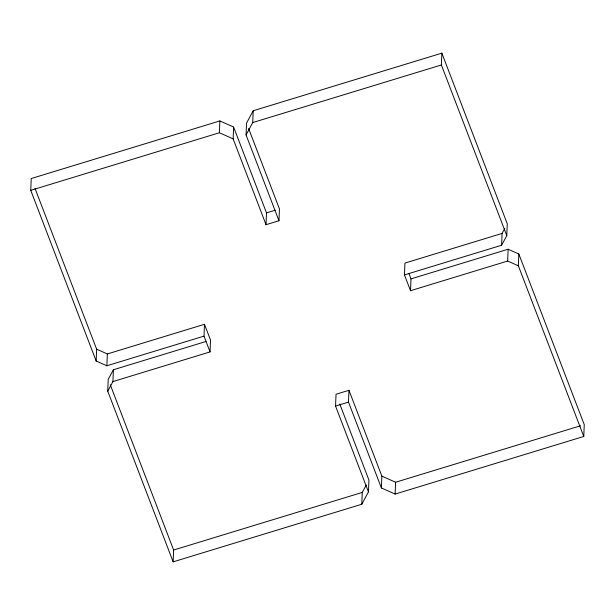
<?xml version="1.0" encoding="UTF-8"?>
<svg xmlns="http://www.w3.org/2000/svg" width="615" height="615" viewBox="0 0 615 615"><rect width="100%" height="100%" fill="white"/><g stroke="black" fill="none" stroke-linecap="round" stroke-linejoin="round"><path stroke-width="0.92" d="M34.994 188.359L96.64 349.197L107.341 353.956L204.48 324.297L204.003 336.121L106.864 365.779L96.171 361.02L30.75 190.358L31.227 178.535L219.863 120.932L233.608 127.051L266.51 212.882L266.041 224.706L278.972 220.754L279.448 208.939L248.598 128.466M96.171 361.02L96.64 349.197M106.864 365.779L107.341 353.956M339.803 404.078L368.931 480.077L368.454 491.9L361.789 504.246L173.146 561.849L107.733 391.186L108.209 379.363L113.398 369.753L205.948 341.494M107.733 391.186L112.922 381.577L113.398 369.753M173.146 561.849L173.622 550.025L110.262 384.729M112.922 381.577L210.061 351.911L210.53 340.095L204.48 324.297M266.041 224.706L233.139 138.875L219.394 132.755L219.863 120.932M233.139 138.875L233.608 127.051M278.972 220.754L246.069 134.923L246.546 123.1L253.211 110.754L441.854 53.151L507.267 223.814L506.791 235.637L501.602 245.247L404.47 274.905L410.52 290.703L507.659 261.044L518.36 265.803L583.773 436.466L395.138 494.068L381.392 487.949L348.49 402.118L348.959 390.294L336.028 394.246L335.552 406.061L368.454 491.9M246.069 134.923L252.734 122.57L253.211 110.754M361.789 504.246L362.266 492.43L366.263 485.02M381.392 487.949L381.861 476.125L348.959 390.294M395.138 494.068L395.606 482.245L381.861 476.125M404.47 274.905L404.939 263.089L502.078 233.423L504.677 228.619M410.52 290.703L410.997 278.879L408.975 273.614M506.791 235.637L441.378 64.975L441.854 53.151M501.602 245.247L502.078 233.423M507.659 261.044L508.136 249.221L410.997 278.879M518.36 265.803L518.829 253.98L508.136 249.221M583.773 436.466L584.25 424.642L518.829 253.98M30.75 190.358L219.394 132.755M252.734 122.57L441.378 64.975M266.51 212.882L275.136 210.253M335.552 406.061L348.49 402.118M173.622 550.025L362.266 492.43M395.606 482.245L580.591 425.765M204.003 336.121L210.061 351.911"/></g></svg>
